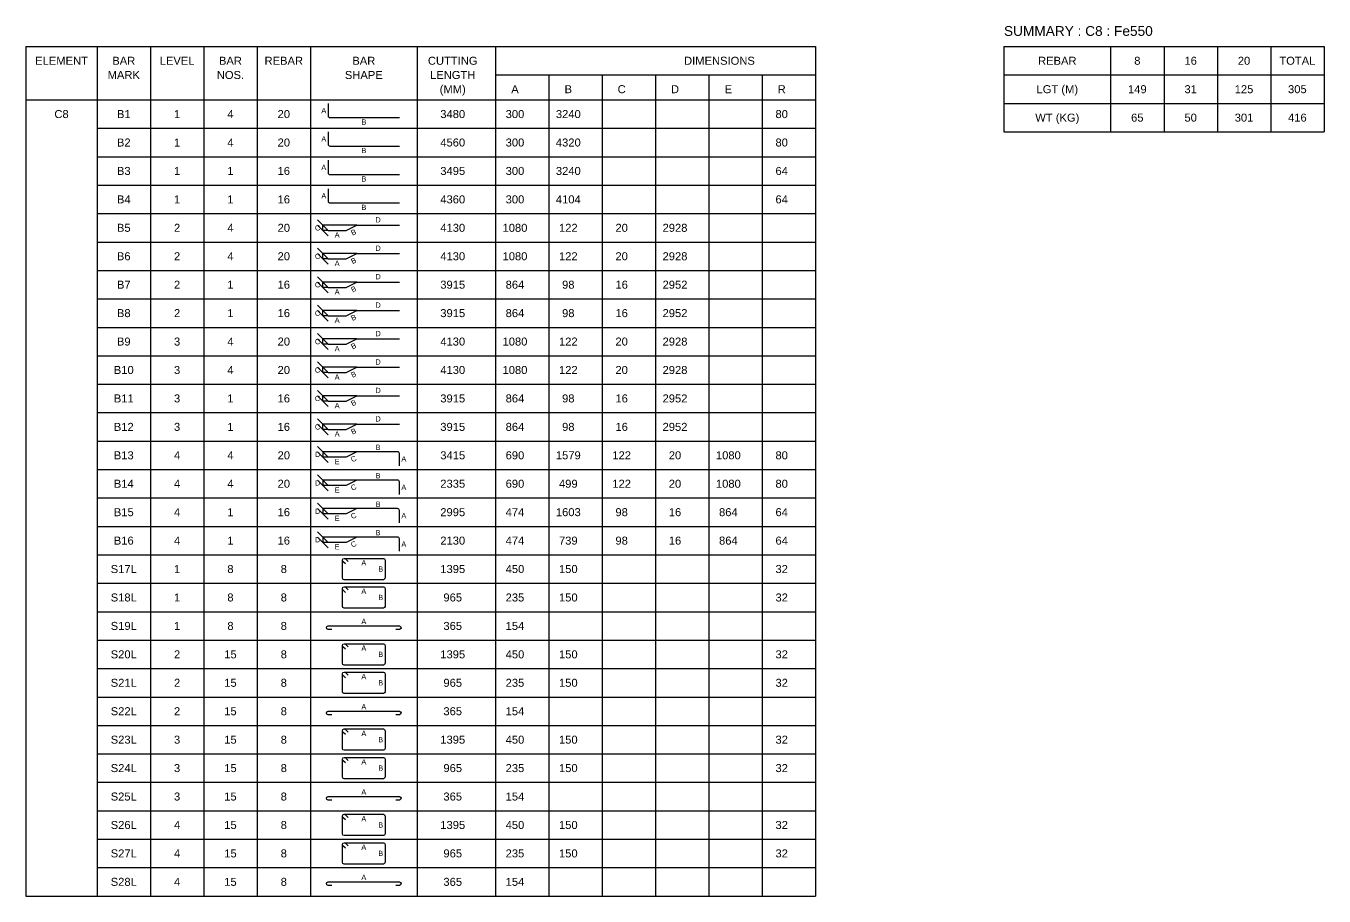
# Model space of a CAD drawing. Header units: inches. Extents: x -14290 to 92310, y -1525 to 237772.
# Drawn here: x 28810 to 65310, y -1250 to 23229 of the extents above; entities that cross this region are included whole.
import ezdxf
from ezdxf.enums import TextEntityAlignment as Align

# ---------------------------------------------------------------- set-up
doc = ezdxf.new("R2010")
doc.units = ezdxf.units.IN
doc.header["$MEASUREMENT"] = 0
for name, color, linetype in [('Dim', 31, 'Continuous'), ('Reinforcement', 130, 'Continuous'), ('Schedule Border', 60, 'Continuous'), ('Schedule Header', 4, 'Continuous'), ('Text', 31, 'Continuous')]:
    doc.layers.add(name, color=color, linetype=linetype)
doc.styles.add('SC-BBS1', font='SansSerif')
doc.styles.get("Standard").update_dxf_attribs({"font": 'txt.shx'})
doc.dimstyles.new('SCBBSDim', dxfattribs={"dimtxt": 225, "dimasz": 0.18, "dimexe": 0, "dimexo": 0, "dimgap": 0, "dimtad": 1, "dimtoh": 1, "dimdec": 0, "dimzin": 0, "dimdsep": 46, "dimtxsty": 'Standard', "dimtsz": 150, "dimcen": 0.09, "dimclrd": 8, "dimclre": 8, "dimclrt": 3, "dimadec": 0, "dimazin": 0, "dimtfac": 1, "dimtdec": 0, "dimtix": 1, "dimtofl": 0, "dimtmove": 0, "dimatfit": 3, "dimfxl": 1, "dimtolj": 1, "dimtzin": 0, "dimarcsym": 0})

# ---------------------------------------------------------------- blocks, each defined once
blk = doc.blocks.new('*D5')
at = {"color": 8, "linetype": 'ByBlock', "lineweight": -2}
for p, q in [((37310, 17475), (37010, 17775)), ((37010, 17625), (37310, 17325)), ((38110, 17625), (37160, 17625)), ((37160, 17475), (37160, 17625)), ((37310, 17475), (37160, 17475))]:
    blk.add_line(p, q, dxfattribs=at)
at = {"layer": 'DEFPOINTS', "color": 31}
for p in [(38110, 17625), (37160, 17475), (37310, 17475)]:
    blk.add_point(p, dxfattribs=at)
blk = doc.blocks.new('*D6')
at = {"color": 8, "linetype": 'ByBlock', "lineweight": -2}
for p, q in [((37310, 16675), (37010, 16975)), ((37010, 16825), (37310, 16525)), ((38110, 16825), (37160, 16825)), ((37160, 16675), (37160, 16825)), ((37310, 16675), (37160, 16675))]:
    blk.add_line(p, q, dxfattribs=at)
at = {"layer": 'DEFPOINTS', "color": 31}
for p in [(38110, 16825), (37160, 16675), (37310, 16675)]:
    blk.add_point(p, dxfattribs=at)
blk = doc.blocks.new('*D7')
at = {"color": 8, "linetype": 'ByBlock', "lineweight": -2}
for p, q in [((37310, 15875), (37010, 16175)), ((37010, 16025), (37310, 15725)), ((38110, 16025), (37160, 16025)), ((37160, 15875), (37160, 16025)), ((37310, 15875), (37160, 15875))]:
    blk.add_line(p, q, dxfattribs=at)
at = {"layer": 'DEFPOINTS', "color": 31}
for p in [(37160, 15875), (37310, 15875), (38110, 16025)]:
    blk.add_point(p, dxfattribs=at)
blk = doc.blocks.new('*D8')
at = {"color": 8, "linetype": 'ByBlock', "lineweight": -2}
for p, q in [((37310, 15075), (37010, 15375)), ((37010, 15225), (37310, 14925)), ((38110, 15225), (37160, 15225)), ((37160, 15075), (37160, 15225)), ((37310, 15075), (37160, 15075))]:
    blk.add_line(p, q, dxfattribs=at)
at = {"layer": 'DEFPOINTS', "color": 31}
for p in [(37160, 15075), (37310, 15075), (38110, 15225)]:
    blk.add_point(p, dxfattribs=at)
blk = doc.blocks.new('*D9')
at = {"color": 8, "linetype": 'ByBlock', "lineweight": -2}
for p, q in [((37310, 14275), (37010, 14575)), ((37010, 14425), (37310, 14125)), ((38110, 14425), (37160, 14425)), ((37160, 14275), (37160, 14425)), ((37310, 14275), (37160, 14275))]:
    blk.add_line(p, q, dxfattribs=at)
at = {"layer": 'DEFPOINTS', "color": 31}
for p in [(37160, 14275), (37310, 14275), (38110, 14425)]:
    blk.add_point(p, dxfattribs=at)
blk = doc.blocks.new('*D10')
at = {"color": 8, "linetype": 'ByBlock', "lineweight": -2}
for p, q in [((37310, 13475), (37010, 13775)), ((37010, 13625), (37310, 13325)), ((38110, 13625), (37160, 13625)), ((37160, 13475), (37160, 13625)), ((37310, 13475), (37160, 13475))]:
    blk.add_line(p, q, dxfattribs=at)
at = {"layer": 'DEFPOINTS', "color": 31}
for p in [(38110, 13625), (37160, 13475), (37310, 13475)]:
    blk.add_point(p, dxfattribs=at)
blk = doc.blocks.new('*D11')
at = {"color": 8, "linetype": 'ByBlock', "lineweight": -2}
for p, q in [((37310, 12675), (37010, 12975)), ((37010, 12825), (37310, 12525)), ((38110, 12825), (37160, 12825)), ((37160, 12675), (37160, 12825)), ((37310, 12675), (37160, 12675))]:
    blk.add_line(p, q, dxfattribs=at)
at = {"layer": 'DEFPOINTS', "color": 31}
for p in [(38110, 12825), (37160, 12675), (37310, 12675)]:
    blk.add_point(p, dxfattribs=at)
blk = doc.blocks.new('*D12')
at = {"color": 8, "linetype": 'ByBlock', "lineweight": -2}
for p, q in [((37310, 11875), (37010, 12175)), ((37010, 12025), (37310, 11725)), ((38110, 12025), (37160, 12025)), ((37160, 11875), (37160, 12025)), ((37310, 11875), (37160, 11875))]:
    blk.add_line(p, q, dxfattribs=at)
at = {"layer": 'DEFPOINTS', "color": 31}
for p in [(37160, 11875), (37310, 11875), (38110, 12025)]:
    blk.add_point(p, dxfattribs=at)
blk = doc.blocks.new('*D13')
at = {"color": 8, "linetype": 'ByBlock', "lineweight": -2}
for p, q in [((37310, 11100), (37010, 11400)), ((37010, 11250), (37310, 10950)), ((38110, 11250), (37160, 11250)), ((37160, 11250), (37160, 11100)), ((37810, 11100), (37160, 11100))]:
    blk.add_line(p, q, dxfattribs=at)
at = {"layer": 'DEFPOINTS', "color": 31}
for p in [(37160, 11250), (37810, 11100), (38110, 11250)]:
    blk.add_point(p, dxfattribs=at)
blk = doc.blocks.new('*D14')
at = {"color": 8, "linetype": 'ByBlock', "lineweight": -2}
for p, q in [((37310, 10300), (37010, 10600)), ((37010, 10450), (37310, 10150)), ((38110, 10450), (37160, 10450)), ((37160, 10450), (37160, 10300)), ((37810, 10300), (37160, 10300))]:
    blk.add_line(p, q, dxfattribs=at)
at = {"layer": 'DEFPOINTS', "color": 31}
for p in [(37160, 10450), (37810, 10300), (38110, 10450)]:
    blk.add_point(p, dxfattribs=at)
blk = doc.blocks.new('*D15')
at = {"color": 8, "linetype": 'ByBlock', "lineweight": -2}
for p, q in [((37310, 9500), (37010, 9800)), ((37010, 9650), (37310, 9350)), ((38110, 9650), (37160, 9650)), ((37160, 9650), (37160, 9500)), ((37810, 9500), (37160, 9500))]:
    blk.add_line(p, q, dxfattribs=at)
at = {"layer": 'DEFPOINTS', "color": 31}
for p in [(37160, 9650), (37810, 9500), (38110, 9650)]:
    blk.add_point(p, dxfattribs=at)
blk = doc.blocks.new('*D16')
at = {"color": 8, "linetype": 'ByBlock', "lineweight": -2}
for p, q in [((37310, 8700), (37010, 9000)), ((37010, 8850), (37310, 8550)), ((38110, 8850), (37160, 8850)), ((37160, 8850), (37160, 8700)), ((37810, 8700), (37160, 8700))]:
    blk.add_line(p, q, dxfattribs=at)
at = {"layer": 'DEFPOINTS', "color": 31}
for p in [(37160, 8850), (38110, 8850), (37810, 8700)]:
    blk.add_point(p, dxfattribs=at)

msp = doc.modelspace()

# ---------------------------------------------------------------- linework, layer by layer
at = {"layer": 'Reinforcement'}
for points in [[(37310, 21050), (37310, 20700, 0.5), (37360, 20650), (39310, 20650)], [(37310, 20250), (37310, 19900, 0.5), (37360, 19850), (39310, 19850)], [(37310, 19450), (37310, 19100, 0.5), (37360, 19050), (39310, 19050)], [(37310, 18650), (37310, 18300, 0.5), (37360, 18250), (39310, 18250)], [(39310, 10850), (39310, 11200, 0.5), (39260, 11250), (38110, 11250), (37810, 11100), (37310, 11100)], [(39310, 10050), (39310, 10400, 0.5), (39260, 10450), (38110, 10450), (37810, 10300), (37310, 10300)], [(39310, 9250), (39310, 9600, 0.5), (39260, 9650), (38110, 9650), (37810, 9500), (37310, 9500)], [(39310, 8450), (39310, 8800, 0.5), (39260, 8850), (38110, 8850), (37810, 8700), (37310, 8700)], [(37795.4, 8093.9), (37724.6, 8164.6, -0.1989124), (37710, 8200, -0.4142046), (37760, 8250, -0.1989044), (37795.4, 8235.4), (37866.1, 8164.6)], [(37795.4, 7293.9), (37724.6, 7364.6, -0.1989124), (37710, 7400, -0.4142046), (37760, 7450, -0.1989044), (37795.4, 7435.4), (37866.1, 7364.6)], [(37410, 6250), (37310, 6250, -1), (37310, 6350), (39310, 6350, -1), (39310, 6250), (39210, 6250)], [(37795.4, 5693.9), (37724.6, 5764.6, -0.1989124), (37710, 5800, -0.4142046), (37760, 5850, -0.1989044), (37795.4, 5835.4), (37866.1, 5764.6)], [(37795.4, 4893.9), (37724.6, 4964.6, -0.1989124), (37710, 5000, -0.4142046), (37760, 5050, -0.1989044), (37795.4, 5035.4), (37866.1, 4964.6)], [(37410, 3850), (37310, 3850, -1), (37310, 3950), (39310, 3950, -1), (39310, 3850), (39210, 3850)], [(37795.4, 3293.9), (37724.6, 3364.6, -0.1989124), (37710, 3400, -0.4142046), (37760, 3450, -0.1989044), (37795.4, 3435.4), (37866.1, 3364.6)], [(37795.4, 2493.9), (37724.6, 2564.6, -0.1989124), (37710, 2600, -0.4142046), (37760, 2650, -0.1989044), (37795.4, 2635.4), (37866.1, 2564.6)], [(37410, 1450), (37310, 1450, -1), (37310, 1550), (39310, 1550, -1), (39310, 1450), (39210, 1450)], [(37795.4, 893.9), (37724.6, 964.6, -0.1989124), (37710, 1000, -0.4142046), (37760, 1050, -0.1989044), (37795.4, 1035.4), (37866.1, 964.6)], [(37795.4, 93.9), (37724.6, 164.6, -0.1989124), (37710, 200, -0.4142046), (37760, 250, -0.1989044), (37795.4, 235.4), (37866.1, 164.6)], [(37410, -950), (37310, -950, -1), (37310, -850), (39310, -850, -1), (39310, -950), (39210, -950)]]:
    msp.add_lwpolyline(points, format="xyb", dxfattribs=at)
for points in [[(37310, 17475), (37810, 17475), (38110, 17625), (39310, 17625)], [(37310, 16675), (37810, 16675), (38110, 16825), (39310, 16825)], [(37310, 15875), (37810, 15875), (38110, 16025), (39310, 16025)], [(37310, 15075), (37810, 15075), (38110, 15225), (39310, 15225)], [(37310, 14275), (37810, 14275), (38110, 14425), (39310, 14425)], [(37310, 13475), (37810, 13475), (38110, 13625), (39310, 13625)], [(37310, 12675), (37810, 12675), (38110, 12825), (39310, 12825)], [(37310, 11875), (37810, 11875), (38110, 12025), (39310, 12025)]]:
    msp.add_lwpolyline(points, dxfattribs=at)
for points in [[(37710, 8200, -0.4142046), (37760, 8250), (38860, 8250, -0.4142046), (38910, 8200), (38910, 7700, -0.4142046), (38860, 7650), (37760, 7650, -0.4142046), (37710, 7700)], [(37710, 7400, -0.4142046), (37760, 7450), (38860, 7450, -0.4142046), (38910, 7400), (38910, 6900, -0.4142046), (38860, 6850), (37760, 6850, -0.4142046), (37710, 6900)], [(37710, 5800, -0.4142046), (37760, 5850), (38860, 5850, -0.4142046), (38910, 5800), (38910, 5300, -0.4142046), (38860, 5250), (37760, 5250, -0.4142046), (37710, 5300)], [(37710, 5000, -0.4142046), (37760, 5050), (38860, 5050, -0.4142046), (38910, 5000), (38910, 4500, -0.4142046), (38860, 4450), (37760, 4450, -0.4142046), (37710, 4500)], [(37710, 3400, -0.4142046), (37760, 3450), (38860, 3450, -0.4142046), (38910, 3400), (38910, 2900, -0.4142046), (38860, 2850), (37760, 2850, -0.4142046), (37710, 2900)], [(37710, 2600, -0.4142046), (37760, 2650), (38860, 2650, -0.4142046), (38910, 2600), (38910, 2100, -0.4142046), (38860, 2050), (37760, 2050, -0.4142046), (37710, 2100)], [(37710, 1000, -0.4142046), (37760, 1050), (38860, 1050, -0.4142046), (38910, 1000), (38910, 500, -0.4142046), (38860, 450), (37760, 450, -0.4142046), (37710, 500)], [(37710, 200, -0.4142046), (37760, 250), (38860, 250, -0.4142046), (38910, 200), (38910, -300, -0.4142046), (38860, -350), (37760, -350, -0.4142046), (37710, -300)]]:
    msp.add_lwpolyline(points, format="xyb", close=True, dxfattribs=at)
at = {"layer": 'Schedule Border'}
for p, q in [((28810, 22650), (51010, 22650)), ((28810, 22650), (28810, -1250)), ((30810, 22650), (30810, -1250)), ((32310, 22650), (32310, -1250)), ((33810, 22650), (33810, -1250)), ((35310, 22650), (35310, -1250)), ((36810, 22650), (36810, -1250)), ((39810, 22650), (39810, -1250)), ((42010, 22650), (42010, -1250)), ((51010, 22650), (51010, -1250)), ((56310, 22650), (65310, 22650)), ((56310, 22650), (56310, 20250)), ((59310, 22650), (59310, 20250)), ((60810, 22650), (60810, 20250)), ((62310, 22650), (62310, 20250)), ((63810, 22650), (63810, 20250)), ((65310, 22650), (65310, 20250)), ((42010, 21850), (51010, 21850)), ((43510, 21850), (43510, -1250)), ((45010, 21850), (45010, -1250)), ((46510, 21850), (46510, -1250)), ((48010, 21850), (48010, -1250)), ((49510, 21850), (49510, -1250)), ((56310, 21850), (65310, 21850)), ((28810, 21150), (51010, 21150)), ((56310, 21050), (65310, 21050)), ((30810, 20350), (51010, 20350)), ((56310, 20250), (65310, 20250)), ((30810, 19550), (51010, 19550)), ((30810, 18750), (51010, 18750)), ((30810, 17950), (51010, 17950)), ((30810, 17150), (51010, 17150)), ((30810, 16350), (51010, 16350)), ((30810, 15550), (51010, 15550)), ((30810, 14750), (51010, 14750)), ((30810, 13950), (51010, 13950)), ((30810, 13150), (51010, 13150)), ((30810, 12350), (51010, 12350)), ((30810, 11550), (51010, 11550)), ((30810, 10750), (51010, 10750)), ((30810, 9950), (51010, 9950)), ((30810, 9150), (51010, 9150)), ((30810, 8350), (51010, 8350)), ((30810, 7550), (51010, 7550)), ((30810, 6750), (51010, 6750)), ((30810, 5950), (51010, 5950)), ((30810, 5150), (51010, 5150)), ((30810, 4350), (51010, 4350)), ((30810, 3550), (51010, 3550)), ((30810, 2750), (51010, 2750)), ((30810, 1950), (51010, 1950)), ((30810, 1150), (51010, 1150)), ((30810, 350), (51010, 350)), ((30810, -450), (51010, -450)), ((28810, -1250), (51010, -1250)), ((30810, -1250), (51010, -1250))]:
    msp.add_line(p, q, dxfattribs=at)

# ---------------------------------------------------------------- texts
at = {"layer": 'Dim', "style": 'SC-BBS1'}
for s, p in [('A', (37185, 20850)), ('B', (38310, 20525)), ('A', (37185, 20050)), ('B', (38310, 19725)), ('A', (37185, 19250)), ('B', (38310, 18925)), ('A', (37185, 18450)), ('B', (38310, 18125)), ('C', (37010, 17550)), ('D', (38710, 17775)), ('A', (37560, 17350)), ('C', (37010, 16750)), ('D', (38710, 16975)), ('A', (37560, 16550)), ('D', (38710, 16175)), ('C', (37010, 15950)), ('A', (37560, 15750)), ('D', (38710, 15375)), ('C', (37010, 15150)), ('A', (37560, 14950)), ('D', (38710, 14575)), ('C', (37010, 14350)), ('A', (37560, 14150)), ('C', (37010, 13550)), ('D', (38710, 13775)), ('A', (37560, 13350)), ('C', (37010, 12750)), ('D', (38710, 12975)), ('A', (37560, 12550)), ('D', (38710, 12175)), ('C', (37010, 11950)), ('A', (37560, 11750)), ('B', (38710, 11375)), ('D', (37010, 11175)), ('E', (37560, 10975)), ('A', (39435, 11050)), ('B', (38710, 10575)), ('D', (37010, 10375)), ('E', (37560, 10175)), ('A', (39435, 10250)), ('D', (37010, 9575)), ('B', (38710, 9775)), ('A', (39435, 9450)), ('E', (37560, 9375)), ('D', (37010, 8775)), ('B', (38710, 8975)), ('E', (37560, 8575)), ('A', (39435, 8650)), ('A', (38310, 8125)), ('B', (38785, 7950)), ('A', (38310, 7325)), ('B', (38785, 7150)), ('A', (38310, 6475)), ('A', (38310, 5725)), ('B', (38785, 5550)), ('A', (38310, 4925)), ('B', (38785, 4750)), ('A', (38310, 4075)), ('A', (38310, 3325)), ('B', (38785, 3150)), ('A', (38310, 2525)), ('B', (38785, 2350)), ('A', (38310, 1675)), ('A', (38310, 925)), ('B', (38785, 750)), ('A', (38310, 125)), ('B', (38785, -50)), ('A', (38310, -725))]:
    msp.add_text(s, height=150, dxfattribs=at).set_placement(p, align=Align.MIDDLE_CENTER)
for s, p in [('B', (38022.5, 17425)), ('B', (38022.5, 16625)), ('B', (38022.5, 15825)), ('B', (38022.5, 15025)), ('B', (38022.5, 14225)), ('B', (38022.5, 13425)), ('B', (38022.5, 12625)), ('B', (38022.5, 11825)), ('C', (38022.5, 11050)), ('C', (38022.5, 10250)), ('C', (38022.5, 9450)), ('C', (38022.5, 8650))]:
    msp.add_text(s, height=150, rotation=26.56505, dxfattribs=at).set_placement(p, align=Align.MIDDLE_CENTER)
at = {"layer": 'Schedule Header', "style": 'SC-BBS1'}
msp.add_text('SUMMARY : C8 : Fe550', height=275, dxfattribs=at).set_placement((56310, 22950))
for s, p in [('ELEMENT', (29810, 22250)), ('BAR', (31560, 22250)), ('LEVEL', (33060, 22250)), ('BAR', (34560, 22250)), ('REBAR', (36060, 22250)), ('BAR', (38310, 22250)), ('CUTTING', (40810, 22250)), ('DIMENSIONS', (48310, 22250)), ('REBAR', (57810, 22250)), ('8', (60060, 22250)), ('16', (61560, 22250)), ('20', (63060, 22250)), ('TOTAL', (64560, 22250)), ('MARK', (31560, 21850)), ('NOS.', (34560, 21850)), ('SHAPE', (38310, 21850)), ('LENGTH', (40810, 21850)), ('(MM)', (40810, 21450)), ('A', (42560, 21450)), ('B', (44060, 21450)), ('C', (45560, 21450)), ('D', (47060, 21450)), ('E', (48560, 21450)), ('R', (50060, 21450)), ('LGT (M)', (57810, 21450)), ('WT (KG)', (57810, 20650))]:
    msp.add_text(s, height=225, dxfattribs=at).set_placement(p, align=Align.MIDDLE_CENTER)
at = {"layer": 'Text', "style": 'SC-BBS1'}
for s, p in [('149', (60060, 21450)), ('31', (61560, 21450)), ('125', (63060, 21450)), ('305', (64560, 21450)), ('C8', (29810, 20750)), ('B1', (31560, 20750)), ('1', (33060, 20750)), ('4', (34560, 20750)), ('20', (36060, 20750)), ('3480', (40810, 20750)), ('300', (42560, 20750)), ('3240', (44060, 20750)), ('80', (50060, 20750)), ('65', (60060, 20650)), ('50', (61560, 20650)), ('301', (63060, 20650)), ('416', (64560, 20650)), ('B2', (31560, 19950)), ('1', (33060, 19950)), ('4', (34560, 19950)), ('20', (36060, 19950)), ('4560', (40810, 19950)), ('300', (42560, 19950)), ('4320', (44060, 19950)), ('80', (50060, 19950)), ('B3', (31560, 19150)), ('1', (33060, 19150)), ('1', (34560, 19150)), ('16', (36060, 19150)), ('3495', (40810, 19150)), ('300', (42560, 19150)), ('3240', (44060, 19150)), ('64', (50060, 19150)), ('B4', (31560, 18350)), ('1', (33060, 18350)), ('1', (34560, 18350)), ('16', (36060, 18350)), ('4360', (40810, 18350)), ('300', (42560, 18350)), ('4104', (44060, 18350)), ('64', (50060, 18350)), ('B5', (31560, 17550)), ('2', (33060, 17550)), ('4', (34560, 17550)), ('20', (36060, 17550)), ('4130', (40810, 17550)), ('1080', (42560, 17550)), ('122', (44060, 17550)), ('20', (45560, 17550)), ('2928', (47060, 17550)), ('B6', (31560, 16750)), ('2', (33060, 16750)), ('4', (34560, 16750)), ('20', (36060, 16750)), ('4130', (40810, 16750)), ('1080', (42560, 16750)), ('122', (44060, 16750)), ('20', (45560, 16750)), ('2928', (47060, 16750)), ('B7', (31560, 15950)), ('2', (33060, 15950)), ('1', (34560, 15950)), ('16', (36060, 15950)), ('3915', (40810, 15950)), ('864', (42560, 15950)), ('98', (44060, 15950)), ('16', (45560, 15950)), ('2952', (47060, 15950)), ('B8', (31560, 15150)), ('2', (33060, 15150)), ('1', (34560, 15150)), ('16', (36060, 15150)), ('3915', (40810, 15150)), ('864', (42560, 15150)), ('98', (44060, 15150)), ('16', (45560, 15150)), ('2952', (47060, 15150)), ('B9', (31560, 14350)), ('3', (33060, 14350)), ('4', (34560, 14350)), ('20', (36060, 14350)), ('4130', (40810, 14350)), ('1080', (42560, 14350)), ('122', (44060, 14350)), ('20', (45560, 14350)), ('2928', (47060, 14350)), ('B10', (31560, 13550)), ('3', (33060, 13550)), ('4', (34560, 13550)), ('20', (36060, 13550)), ('4130', (40810, 13550)), ('1080', (42560, 13550)), ('122', (44060, 13550)), ('20', (45560, 13550)), ('2928', (47060, 13550)), ('B11', (31560, 12750)), ('3', (33060, 12750)), ('1', (34560, 12750)), ('16', (36060, 12750)), ('3915', (40810, 12750)), ('864', (42560, 12750)), ('98', (44060, 12750)), ('16', (45560, 12750)), ('2952', (47060, 12750)), ('B12', (31560, 11950)), ('3', (33060, 11950)), ('1', (34560, 11950)), ('16', (36060, 11950)), ('3915', (40810, 11950)), ('864', (42560, 11950)), ('98', (44060, 11950)), ('16', (45560, 11950)), ('2952', (47060, 11950)), ('B13', (31560, 11150)), ('4', (33060, 11150)), ('4', (34560, 11150)), ('20', (36060, 11150)), ('3415', (40810, 11150)), ('690', (42560, 11150)), ('1579', (44060, 11150)), ('122', (45560, 11150)), ('20', (47060, 11150)), ('1080', (48560, 11150)), ('80', (50060, 11150)), ('B14', (31560, 10350)), ('4', (33060, 10350)), ('4', (34560, 10350)), ('20', (36060, 10350)), ('2335', (40810, 10350)), ('690', (42560, 10350)), ('499', (44060, 10350)), ('122', (45560, 10350)), ('20', (47060, 10350)), ('1080', (48560, 10350)), ('80', (50060, 10350)), ('B15', (31560, 9550)), ('4', (33060, 9550)), ('1', (34560, 9550)), ('16', (36060, 9550)), ('2995', (40810, 9550)), ('474', (42560, 9550)), ('1603', (44060, 9550)), ('98', (45560, 9550)), ('16', (47060, 9550)), ('864', (48560, 9550)), ('64', (50060, 9550)), ('B16', (31560, 8750)), ('4', (33060, 8750)), ('1', (34560, 8750)), ('16', (36060, 8750)), ('2130', (40810, 8750)), ('474', (42560, 8750)), ('739', (44060, 8750)), ('98', (45560, 8750)), ('16', (47060, 8750)), ('864', (48560, 8750)), ('64', (50060, 8750)), ('S17L', (31560, 7950)), ('1', (33060, 7950)), ('8', (34560, 7950)), ('8', (36060, 7950)), ('1395', (40810, 7950)), ('450', (42560, 7950)), ('150', (44060, 7950)), ('32', (50060, 7950)), ('S18L', (31560, 7150)), ('1', (33060, 7150)), ('8', (34560, 7150)), ('8', (36060, 7150)), ('965', (40810, 7150)), ('235', (42560, 7150)), ('150', (44060, 7150)), ('32', (50060, 7150)), ('S19L', (31560, 6350)), ('1', (33060, 6350)), ('8', (34560, 6350)), ('8', (36060, 6350)), ('365', (40810, 6350)), ('154', (42560, 6350)), ('S20L', (31560, 5550)), ('2', (33060, 5550)), ('15', (34560, 5550)), ('8', (36060, 5550)), ('1395', (40810, 5550)), ('450', (42560, 5550)), ('150', (44060, 5550)), ('32', (50060, 5550)), ('S21L', (31560, 4750)), ('2', (33060, 4750)), ('15', (34560, 4750)), ('8', (36060, 4750)), ('965', (40810, 4750)), ('235', (42560, 4750)), ('150', (44060, 4750)), ('32', (50060, 4750)), ('S22L', (31560, 3950)), ('2', (33060, 3950)), ('15', (34560, 3950)), ('8', (36060, 3950)), ('365', (40810, 3950)), ('154', (42560, 3950)), ('S23L', (31560, 3150)), ('3', (33060, 3150)), ('15', (34560, 3150)), ('8', (36060, 3150)), ('1395', (40810, 3150)), ('450', (42560, 3150)), ('150', (44060, 3150)), ('32', (50060, 3150)), ('S24L', (31560, 2350)), ('3', (33060, 2350)), ('15', (34560, 2350)), ('8', (36060, 2350)), ('965', (40810, 2350)), ('235', (42560, 2350)), ('150', (44060, 2350)), ('32', (50060, 2350)), ('S25L', (31560, 1550)), ('3', (33060, 1550)), ('15', (34560, 1550)), ('8', (36060, 1550)), ('365', (40810, 1550)), ('154', (42560, 1550)), ('S26L', (31560, 750)), ('4', (33060, 750)), ('15', (34560, 750)), ('8', (36060, 750)), ('1395', (40810, 750)), ('450', (42560, 750)), ('150', (44060, 750)), ('32', (50060, 750)), ('S27L', (31560, -50)), ('4', (33060, -50)), ('15', (34560, -50)), ('8', (36060, -50)), ('965', (40810, -50)), ('235', (42560, -50)), ('150', (44060, -50)), ('32', (50060, -50)), ('S28L', (31560, -850)), ('4', (33060, -850)), ('15', (34560, -850)), ('8', (36060, -850)), ('365', (40810, -850)), ('154', (42560, -850))]:
    msp.add_text(s, height=225, dxfattribs=at).set_placement(p, align=Align.MIDDLE_CENTER)

# ---------------------------------------------------------------- dimensions: what is measured, and where the dimension line sits
at = {"layer": 'Dim'}
for base, p1, p2, picture, middle in [((37160, 17625), (37310, 17475), (38110, 17625), '*D5', (37160, 17550)), ((37160, 16825), (37310, 16675), (38110, 16825), '*D6', (37160, 16750)), ((37160, 16025), (37310, 15875), (38110, 16025), '*D7', (37160, 15950)), ((37160, 15225), (37310, 15075), (38110, 15225), '*D8', (37160, 15150)), ((37160, 14425), (37310, 14275), (38110, 14425), '*D9', (37160, 14350)), ((37160, 13625), (37310, 13475), (38110, 13625), '*D10', (37160, 13550)), ((37160, 12825), (37310, 12675), (38110, 12825), '*D11', (37160, 12750)), ((37160, 12025), (37310, 11875), (38110, 12025), '*D12', (37160, 11950)), ((37160, 11100), (38110, 11250), (37810, 11100), '*D13', (37160, 11175)), ((37160, 10300), (38110, 10450), (37810, 10300), '*D14', (37160, 10375)), ((37160, 9500), (38110, 9650), (37810, 9500), '*D15', (37160, 9575)), ((37160, 8700), (38110, 8850), (37810, 8700), '*D16', (37160, 8775))]:
    dim = msp.add_linear_dim(base=base, p1=p1, p2=p2, angle=90, text=' ', dimstyle='SCBBSDim', dxfattribs=at)
    dim.commit()
    dim.dimension.update_dxf_attribs({"geometry": picture, "text_midpoint": middle})

doc.saveas('drawing.dxf')
